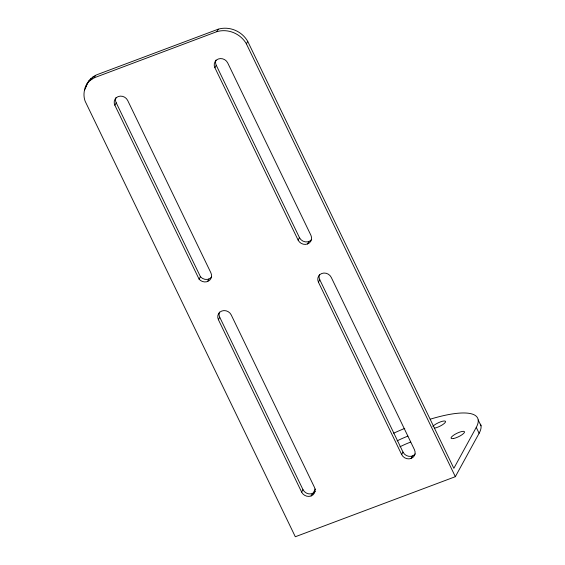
<?xml version="1.0" encoding="UTF-8"?>
<svg xmlns="http://www.w3.org/2000/svg" width="565" height="565" viewBox="0 0 565 565"><rect width="100%" height="100%" fill="white"/><g stroke="black" fill="none" stroke-linecap="round" stroke-linejoin="round"><path stroke-width="0.85" d="M430.269 419.188A90.379 23.038 -25.8 0 1 476.26 427.387L453.843 468.329L247.717 41.365A24.33 22.162 28.7 0 0 218.21 29.196L98.176 74.248C87.667 77.815 81.198 90.774 85.16 101.255L295.311 536.75L455.348 476.683L479.106 433.291A90.379 23.038 -25.8 0 0 480.54 424.167M85.922 87.151L87.681 82.737M85.174 87.653L86.516 85.195M86.339 85.195L89.206 80.484M84.383 90.259L85.725 87.801M87.858 82.942L91.05 78.471M89.708 80.929L91.848 79.199L93.19 76.741M91.848 79.199L94.235 77.779L95.577 75.322M114.872 105.26A7.232 6.582 28.7 0 1 118.233 96.559A7.232 6.582 28.7 0 1 127.676 100.45L210.886 272.81A7.232 6.582 28.7 0 1 208.337 281.144A7.232 6.582 28.7 0 1 199.092 279.166L114.872 105.26L116.221 102.802A7.232 6.582 28.7 0 1 115.945 97.646M94.235 77.779L216.861 31.654L218.21 29.196M308.9 241.509L307.551 243.967A7.232 6.582 28.7 0 1 298.108 240.076L214.898 67.715L216.247 65.258A7.232 6.582 28.7 0 1 215.971 60.102M455.348 476.683L246.368 43.823L247.717 41.365M199.092 279.166L200.434 276.709L116.221 102.802M207.524 281.511L208.873 279.054M312.41 493.52L311.068 495.971A7.232 6.582 28.7 0 1 301.625 492.08L218.415 319.719L219.757 317.269A7.232 6.582 28.7 0 1 219.481 312.113M298.108 240.076L299.457 237.618L216.247 65.258M412.436 455.976L411.094 458.434A7.232 6.582 28.7 0 1 401.651 454.543L318.441 282.182L319.783 279.724A7.232 6.582 28.7 0 1 319.507 274.569M301.625 492.08L302.967 489.622L219.757 317.269M312.41 494.403L315.369 489M401.651 454.543L403 452.085L319.783 279.724M478.174 419.936L481.02 425.841M476.26 427.387L479.106 433.291M216.861 31.654A24.33 22.162 28.7 0 1 246.368 43.823M393.628 433.2A90.379 23.038 -25.8 0 1 404.759 428.376M397.103 440.891A29.373 7.486 -25.8 0 1 407.881 436.152M432.825 426.335A7.458 1.9 -25.8 0 1 442.466 421.257A7.458 1.9 -25.8 0 1 444.175 423.538A7.458 1.9 -25.8 0 1 434.238 428.221M399.949 446.795A29.373 7.486 -25.8 0 1 410.727 442.056M214.898 67.715A7.232 6.582 28.7 0 1 218.26 59.014A7.232 6.582 28.7 0 1 227.702 62.913L310.912 235.273A7.232 6.582 28.7 0 1 307.551 243.967M218.415 319.719A7.232 6.582 28.7 0 1 221.777 311.025A7.232 6.582 28.7 0 1 231.219 314.917L314.43 487.277A7.232 6.582 28.7 0 1 311.068 495.971M318.441 282.182A7.232 6.582 28.7 0 1 321.803 273.481A7.232 6.582 28.7 0 1 331.245 277.373L414.456 449.733A7.232 6.582 28.7 0 1 411.094 458.434M315.206 491.472A7.232 6.582 28.7 0 1 302.967 489.622M415.233 453.935A7.232 6.582 28.7 0 1 403 452.085M211.663 277.005A7.232 6.582 28.7 0 1 200.434 276.709M311.689 239.468A7.232 6.582 28.7 0 1 299.457 237.618M453.674 438.482A7.458 1.9 -25.8 0 0 464.501 432.274A7.458 1.9 -25.8 0 0 455.206 434.202A7.458 1.9 -25.8 0 0 453.674 438.482"/></g></svg>
